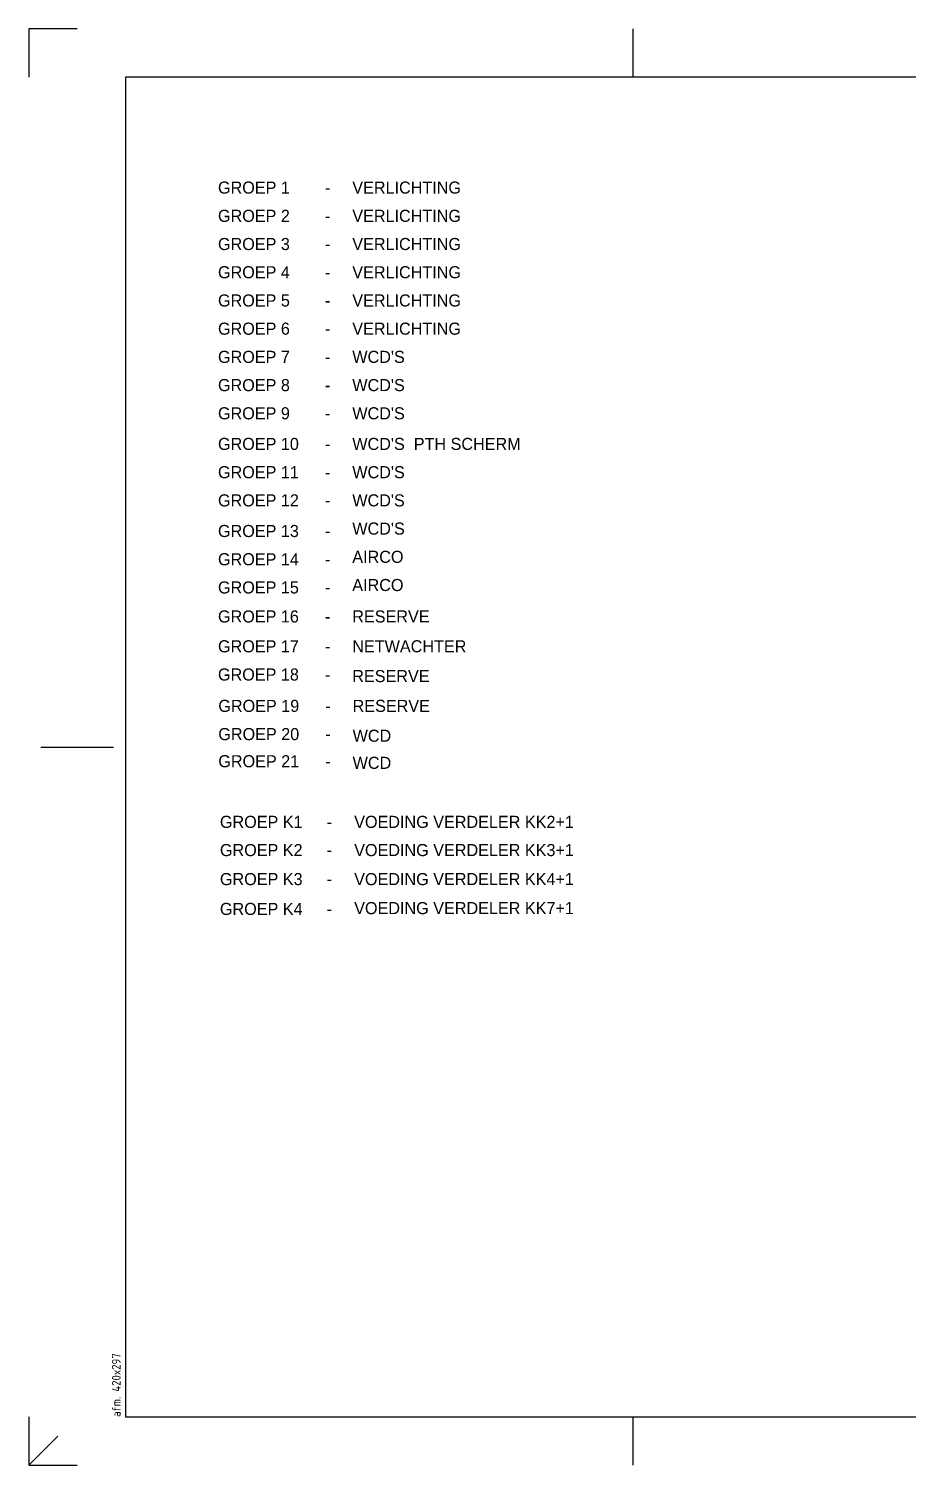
# Model space of a CAD drawing. Header units: millimetres. Extents: x 0 to 420, y 0 to 297.
# Drawn here: x 0 to 181.6, y 0 to 297 of the extents above; entities that cross this region are included whole.
import ezdxf

# ---------------------------------------------------------------- set-up
doc = ezdxf.new("R2010")
doc.units = ezdxf.units.MM
for name, color, linetype in [('00att018', 1, 'CONTINUOUS'), ('00kad018', 1, 'CONTINUOUS'), ('00kad070', 5, 'CONTINUOUS'), ('BL$2----_KADER', 7, 'CONTINUOUS'), ('EL6-----', 7, 'CONTINUOUS')]:
    doc.layers.add(name, color=color, linetype=linetype)
doc.styles.add('BURO-035', font='BUROFONT.shx', dxfattribs={"height": 3.5})
doc.styles.add('ISO', font='isocp.shx')

# ---------------------------------------------------------------- blocks, each defined once
blk = doc.blocks.new('a3-windesheim-hor')
at = {"layer": '00kad018', "color": 1}
for p, q in [((0, 297), (0, 287)), ((10, 297), (0, 297)), ((125, 287), (125, 297)), ((2.5, 148.5), (17.5, 148.5)), ((0, 10), (0, 0)), ((125, 0), (125, 10)), ((0, 0), (6, 6)), ((0, 0), (10, 0))]:
    blk.add_line(p, q, dxfattribs=at)
at = {"layer": '00kad070', "color": 5}
for p, q in [((20, 287), (20, 10)), ((410, 287), (20, 287)), ((20, 10), (410, 10))]:
    blk.add_line(p, q, dxfattribs=at)
at = {"layer": '00att018', "color": 1, "style": 'ISO'}
blk.add_text('afm. 420x297', height=1.8, rotation=90, dxfattribs=at).set_placement((19, 10))

msp = doc.modelspace()

# ---------------------------------------------------------------- block references
at = {"layer": 'BL$2----_KADER'}
msp.add_blockref('a3-windesheim-hor', (0, 0), dxfattribs=at)

# ---------------------------------------------------------------- texts
at = {"layer": 'EL6-----', "color": 2, "style": 'BURO-035'}
for s, p in [('GROEP 1', (39.13, 262.91)), ('VERLICHTING', (66.9, 262.91)), ('-', (61.23, 262.91)), ('GROEP 2', (39.13, 257.07)), ('VERLICHTING', (66.9, 257.07)), ('-', (61.23, 257.07)), ('GROEP 3', (39.13, 251.24)), ('VERLICHTING', (66.9, 251.24)), ('-', (61.23, 251.24)), ('GROEP 4', (39.13, 245.41)), ('-', (61.23, 245.41)), ('VERLICHTING', (66.9, 245.41)), ('GROEP 5', (39.13, 239.57)), ('-', (61.23, 239.57)), ('VERLICHTING', (66.9, 239.57)), ('GROEP 6', (39.13, 233.74)), ('-', (61.23, 233.74)), ('VERLICHTING', (66.9, 233.74)), ('GROEP 7', (39.13, 227.91)), ('-', (61.23, 227.91)), ("WCD'S", (66.9, 227.91)), ('GROEP 8', (39.13, 222.07)), ('-', (61.23, 222.07)), ("WCD'S", (66.9, 222.07)), ('GROEP 9', (39.13, 216.24)), ('-', (61.23, 216.24)), ("WCD'S", (66.9, 216.24)), ('GROEP 10', (39.13, 209.91)), ('-', (61.23, 209.91)), ("WCD'S  PTH SCHERM", (66.9, 209.91)), ('GROEP 11', (39.13, 204.07)), ('-', (61.23, 204.07)), ("WCD'S", (66.9, 204.07)), ('GROEP 12', (39.13, 198.24)), ('-', (61.23, 198.24)), ("WCD'S", (66.9, 198.24)), ('GROEP 13', (39.13, 191.91)), ("WCD'S", (66.9, 192.41)), ('-', (61.23, 191.91)), ('GROEP 14', (39.13, 186.07)), ('-', (61.23, 186.07)), ('AIRCO', (66.9, 186.57)), ('GROEP 15', (39.13, 180.24)), ('-', (61.23, 180.24)), ('AIRCO', (66.9, 180.74)), ('GROEP 16', (39.13, 174.24)), ('-', (61.23, 174.24)), ('RESERVE', (66.9, 174.24)), ('GROEP 17', (39.13, 168.07)), ('NETWACHTER', (66.9, 168.07)), ('-', (61.23, 168.07)), ('GROEP 18', (39.13, 162.24)), ('RESERVE', (66.9, 161.91)), ('-', (61.23, 162.24)), ('GROEP 19', (39.2, 155.75)), ('RESERVE', (66.97, 155.75)), ('-', (61.3, 155.75)), ('GROEP 20', (39.2, 149.92)), ('WCD ', (66.97, 149.58)), ('-', (61.3, 149.92)), ('GROEP 21', (39.2, 144.31)), ('WCD ', (66.97, 143.98)), ('-', (61.3, 144.31)), ('GROEP K1', (39.53, 131.77)), ('VOEDING VERDELER KK2+1', (67.29, 131.77)), ('-', (61.62, 131.77)), ('GROEP K2', (39.53, 125.94)), ('VOEDING VERDELER KK3+1', (67.29, 125.94)), ('-', (61.62, 125.94)), ('GROEP K3', (39.53, 119.94)), ('VOEDING VERDELER KK4+1', (67.29, 119.94)), ('-', (61.62, 119.94)), ('GROEP K4', (39.53, 113.77)), ('VOEDING VERDELER KK7+1', (67.29, 113.94)), ('-', (61.62, 113.77))]:
    msp.add_text(s, height=2.5, dxfattribs=at).set_placement(p)

doc.saveas('drawing.dxf')
